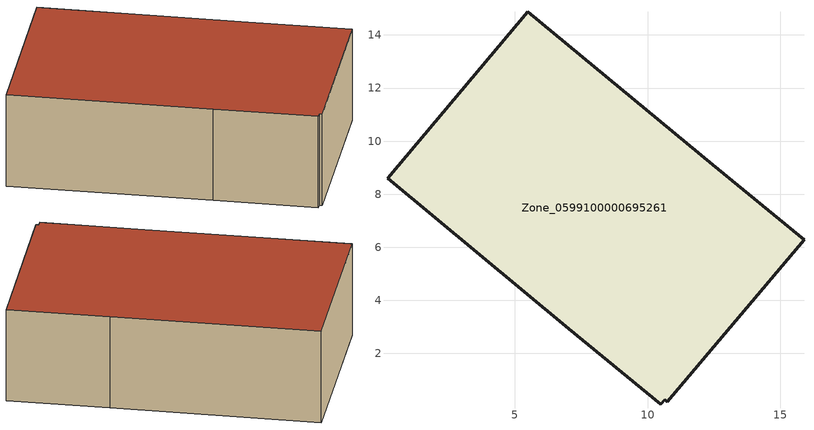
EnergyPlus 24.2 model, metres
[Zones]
Zone_0599100000695261
 floor ground (C_G): 10.5,0.08 7.03,2.94 0.2,8.6 5.49,14.88 12.46,9.1 15.9,6.29 10.74,0.18 10.65,0.25 z0
 wall outside (C_F): 10.74,0.18 15.9,6.29 12.46,9.1 5.49,14.88 0.2,8.6 7.03,2.94 10.5,0.08 10.65,0.25 10.74,0.18 z0:4.33
 roof outside (C_R): 5.49,14.88 0.2,8.6 7.03,2.94 10.5,0.08 10.65,0.25 10.74,0.18 15.9,6.29 12.46,9.1 z4.33
[BUILDING]
Pand.0599100000695261: North Axis=0; Terrain=City; Loads Convergence Tolerance Value=0.04; Temperature Convergence Tolerance Value=0.4; Solar Distribution=FullExterior; Maximum Number of Warmup Days=25; Minimum Number of Warmup Days=1
[Site:Location]
Rotterdam.The.Hague.AP_ZH_NLD Design_Conditions: Latitude=51.96; Longitude=4.45; Time Zone=1; Elevation=-4.5
[SITE:GROUNDTEMPERATURE:BUILDINGSURFACE]
18, 18, 18, 18, 18, 18, 18, 18, 18, 18, 18, 18
[MATERIAL] Thermal Absorptance=0.9; Solar Absorptance=0.7; Visible Absorptance=0.7
Name | Roughness | Thickness | Conductivity | Density | Specific Heat
G.D.1965 | MediumSmooth | 0.15 | 1 | 540 | 1210
F.D.1965 | Rough | 0.3 | 0.857143 | 1920 | 840
R.D.1965 | MediumRough | 0.2 | 0.08 | 1500 | 1000
[CONSTRUCTION]
C_G: G.D.1965
C_F: F.D.1965
C_R: R.D.1965
[ZONE]
Zone_0599100000695261: Type=1; Multiplier=1; Ceiling Height=Autocalculate; Volume=Autocalculate; Floor Area=autocalculate; Part of Total Floor Area=Yes
[ZONEINFILTRATION:DESIGNFLOWRATE]
Infil_Zone_0599100000695261: Zone or ZoneList or Space or SpaceList=Zone_0599100000695261; Schedule=AlwaysOn; Design Flow Rate Calculation Method=Flow/Area; Flow Rate per Floor Area=0.0042; Constant Term Coefficient=1; Temperature Term Coefficient=0; Velocity Term Coefficient=0; Velocity Squared Term Coefficient=0
[HVACTEMPLATE:ZONE:IDEALLOADSAIRSYSTEM]
Zone_0599100000695261: Maximum Heating Supply Air Temperature=50; Minimum Cooling Supply Air Temperature=13; Maximum Heating Supply Air Humidity Ratio=0.0156; Minimum Cooling Supply Air Humidity Ratio=0.0077; Heating Limit=NoLimit; Cooling Limit=NoLimit; Dehumidification Control Type=ConstantSensibleHeatRatio; Cooling Sensible Heat Ratio=0.7; Dehumidification Setpoint=60; Humidification Control Type=None; Humidification Setpoint=30; Outdoor Air Method=None; Outdoor Air Flow Rate per Person=0.00944; Outdoor Air Flow Rate per Zone Floor Area=0; Outdoor Air Flow Rate per Zone=0; Demand Controlled Ventilation Type=None; Outdoor Air Economizer Type=NoEconomizer; Heat Recovery Type=None; Sensible Heat Recovery Effectiveness=0.7; Latent Heat Recovery Effectiveness=0.65
[ZONECONTROL:THERMOSTAT]
ThermostatControl_Zone_0599100000695261: Zone or ZoneList=Zone_0599100000695261; Control Type Schedule=DualSetpointControlType; Control 1=Thermostat_Zone_0599100000695261; Temperature Difference Between Cutout And Setpoint=0
[THERMOSTATSETPOINT:DUALSETPOINT]
Thermostat_Zone_0599100000695261: Heating Setpoint Temperature Schedule=HeatingSetpoint_Zone_0599100000695261; Cooling Setpoint Temperature Schedule=CoolingSetpoint_Zone_0599100000695261
[SCHEDULE:COMPACT]
HeatingSetpoint_Zone_0599100000695261: Through: 12/31, For: AllDays, Until: 24:00, 21
CoolingSetpoint_Zone_0599100000695261: Through: 12/31, For: AllDays, Until: 24:00, 24
DualSetpointControlType: Through: 12/31, For: AllDays, Until: 24:00, 4
AlwaysOn: Through: 12/31, For: AllDays, Until: 24:00, 1
